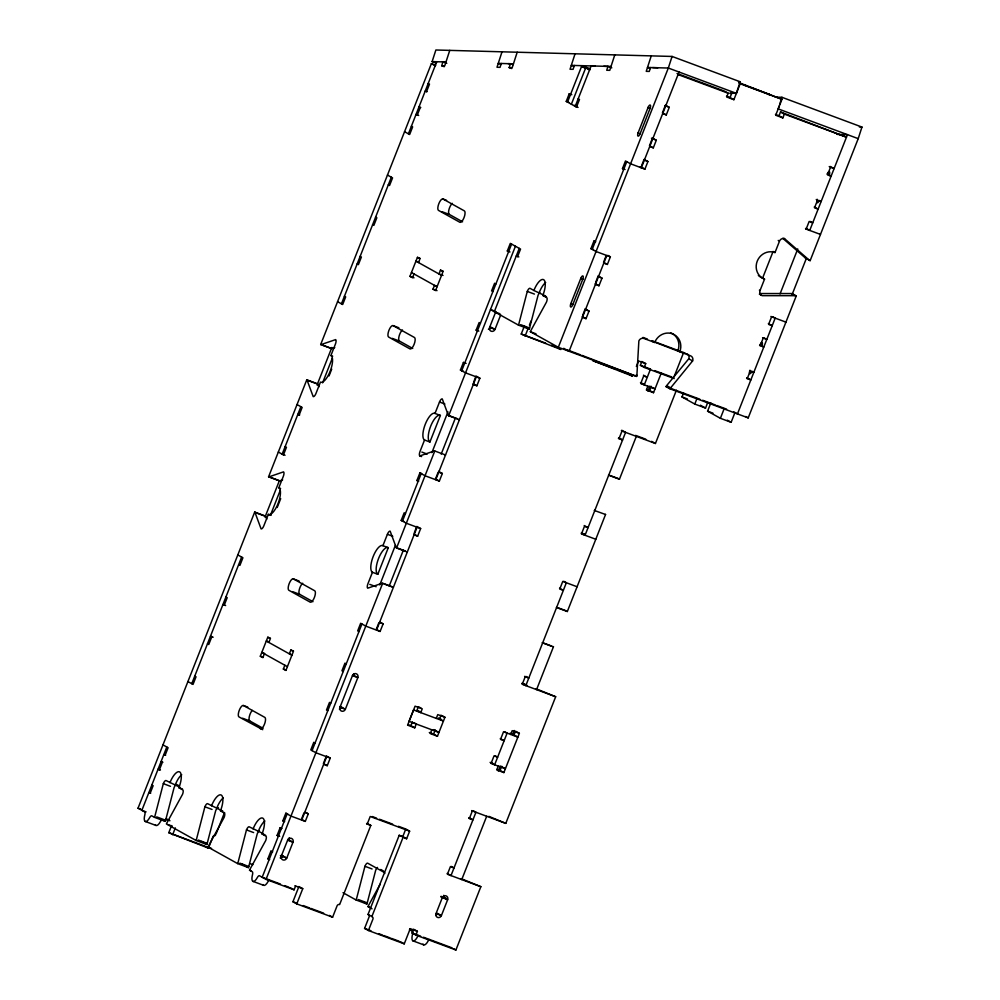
<?xml version="1.0" encoding="UTF-8"?>
<svg xmlns="http://www.w3.org/2000/svg" width="1000" height="1000" viewBox="0 0 1000 1000"><rect width="100%" height="100%" fill="white"/><g stroke="black" fill="none" stroke-linecap="round" stroke-linejoin="round"><path stroke-width="1.5" d="M539.862 292.562A4.088 1.45 -69.6 0 0 538.025 295.425L529.587 328A4.088 1.45 -69.6 0 1 529.212 329.113L518.462 325.112A4.088 1.45 -69.6 0 0 518.837 324L527.275 291.425A4.088 1.45 -69.6 0 1 530.05 288.337L533.888 290.475A14.312 5.075 -69.6 0 1 543.612 279.662A14.312 5.075 -69.6 0 1 542.85 295.45L546.9 297.787A4.088 1.45 -69.6 0 1 546.475 302.1L530.825 330.662A4.088 1.45 -69.6 0 0 530.35 331.725L558.325 347.287L636.638 376.413A4.05 3.775 -60.9 0 0 636.875 375.562L638.862 340.95A4.088 3.812 -60.9 0 1 643.95 338.475L654.688 342.475A14.312 13.362 -60.9 0 1 672.475 333.837A14.312 13.362 -60.9 0 1 679.775 351.8L690.525 355.8A4.088 3.812 -60.9 0 1 692.613 360.925L669.9 388.775L748.213 417.9L796.263 295.912L792.425 293.775A4.088 3.812 -60.9 0 0 791.338 293.55L759.663 293.538M179.8 787.2L166.1 780.575A4.088 1.45 -69.6 0 0 163.325 783.662L154.887 816.237A4.075 1.45 -69.6 0 1 154.512 817.35L165.263 821.35A4.075 1.45 -69.6 0 0 165.637 820.238L174.075 787.663A4.088 1.45 -69.6 0 1 176.85 784.575L179.412 786M222.862 811.162L207.675 803.7A4.088 1.45 -69.6 0 0 204.9 806.787L196.462 839.362A4.088 1.45 -69.6 0 1 196.088 840.487L206.838 844.475A4.088 1.45 -69.6 0 0 207.213 843.363L215.65 810.788A4.088 1.45 -69.6 0 1 218.425 807.7M263.587 833.812L249.25 826.825A4.088 1.45 -69.6 0 0 246.475 829.912L238.038 862.487A4.088 1.45 -69.6 0 1 237.662 863.612L248.412 867.613A4.088 1.45 -69.6 0 0 248.787 866.488L257.225 833.913A4.088 1.45 -69.6 0 1 259.425 830.837M384.8 873.475A4.088 1.45 -69.6 0 0 384.35 872.475L367.713 863.213A4.088 1.45 -69.6 0 0 364.938 866.3L356.5 898.875A4.088 1.45 -69.6 0 1 356.125 900L366.875 903.988A4.088 1.45 -69.6 0 0 367.25 902.875L375.675 870.3A4.088 1.45 -69.6 0 1 377.512 867.438M436.375 63.175L432.125 61.6L435.875 50L672.075 56.45L740.15 81.762L736.388 93.35L729.8 93.175L731.6 93.837M444.263 66.712L441.7 65.75L442.95 61.887L446.788 63.312M449.75 50.375L444.738 65.838L441.7 65.75M502 51.8L497 67.263L500.037 67.35L501.287 63.487M511.712 68.55L509.162 67.6L510.412 63.725L512.962 64.688M517.2 52.225L512.2 67.675L509.162 67.6M575.05 53.8L570.037 69.262L573.088 69.338L574.338 65.475M611.812 67.825L607.975 66.388L606.725 70.263L609.763 70.338L614.775 54.887M651.25 55.875L646.237 71.338L649.275 71.425L650.537 67.55M672.075 56.45L668.325 68.037L558.325 347.287M779.125 106L778.188 108.9L858.213 138.65L810.15 260.65L805.35 257.962L782.788 238.337M779.6 104.55L781.95 97.3L861.963 127.062L858.213 138.65M155.95 825.438L145.2 821.438A8.175 2.9 -69.6 0 1 144.787 815.025A4.088 1.45 -69.6 0 0 144.575 811.825L138.038 808.188L254.688 512.062L265.425 516.062A4.088 1.45 -69.6 0 1 265.738 516.425L266.75 519.163M282.65 479.85L279.75 480.838A4.088 1.45 -69.6 0 1 279.325 480.8L268.575 476.8L306.788 379.8L317.538 383.8A4.088 1.45 -69.6 0 1 317.838 384.162L318.85 386.9M334.75 347.575L331.85 348.575A4.088 1.45 -69.6 0 1 331.425 348.525L320.675 344.538L431.388 63.625L435.737 65.237M166.812 747.013L141.875 810.325L146.088 811.888M191.762 683.7L241.637 557.062M300.875 406.688L282.162 454.175L285.038 455.25M341.45 303.825L391.337 177.2M408.413 133.825L436.763 61.725M265 517.15L279.25 480.988M317.038 385.05L331.85 347.45M268.575 476.8A4.088 1.45 -69.6 0 0 269 476.85L283.512 471.875A4.088 1.45 -69.6 0 1 283.3 476.388L278.812 487.788A14.312 5.075 -69.6 0 1 278.05 503.575A14.312 5.075 -69.6 0 1 268.337 514.375L263.85 525.775A4.088 1.45 -69.6 0 1 261.075 528.862L254.988 512.425A4.088 1.45 -69.6 0 0 254.688 512.062M306.788 379.8A4.088 1.45 -69.6 0 1 307.087 380.163L313.175 396.587A4.088 1.45 -69.6 0 0 315.95 393.5L320.438 382.113A14.312 5.075 -69.6 0 0 330.15 371.3A14.312 5.075 -69.6 0 0 330.913 355.513L335.4 344.113A4.088 1.45 -69.6 0 0 335.625 339.613L321.1 344.575A4.088 1.45 -69.6 0 1 320.675 344.538M270.55 514.938L280.238 490.363M322.587 382.85L332.275 358.263M277.2 507.512L280.7 498.65M329.038 375.925L331.725 369.1M215.475 835.512A2.05 1.913 -60.9 0 0 212.938 836.75L208.45 848.15L168.775 832.688L171.588 825.562M172.613 834.825L175.338 827.913M264.363 653.85L262.875 657.65L260.312 656.225L267.8 637.225L270.487 638.225M414.012 273.95L412.512 277.75L409.95 276.325L417.438 257.337L420.125 258.337M268.863 642.45L270.35 638.65L267.8 637.225M418.5 262.562L420 258.762L417.438 257.337M216.038 834.1L224.55 812.487M292.025 654.837L289.337 653.838L290.837 650.037L293.387 651.462L285.912 670.462L283.35 669.038L284.85 665.238M443.013 275.45L438.975 273.95L440.475 270.15L443.038 271.575L435.55 290.575L432.987 289.15L434.487 285.35L437.175 286.35M407.013 551.638A4.088 1.45 -69.6 0 0 407.312 552L396.562 548A4.088 1.45 -69.6 0 1 396.262 547.638L390.175 531.2A4.088 1.45 -69.6 0 0 387.4 534.288L382.912 545.688A14.312 5.075 -69.6 0 0 373.188 556.5A14.312 5.075 -69.6 0 0 372.438 572.288L367.95 583.675A4.088 1.45 -69.6 0 0 367.725 588.188L382.238 583.225A4.088 1.45 -69.6 0 1 382.675 583.263L393.413 587.263A4.088 1.45 -69.6 0 0 392.987 587.212L384.038 583.888M459.113 419.363A4.088 1.45 -69.6 0 0 459.412 419.725L448.663 415.725A4.088 1.45 -69.6 0 1 448.363 415.363L442.275 398.938A4.088 1.45 -69.6 0 0 439.5 402.025L435.012 413.425A14.312 5.075 -69.6 0 0 425.288 424.225A14.312 5.075 -69.6 0 0 424.538 440.012L420.05 451.413A4.088 1.45 -69.6 0 0 419.825 455.925L421.625 456.587M372.438 572.288L377.812 574.275L388.288 547.688L382.912 545.688M424.538 440.012L429.913 442.013L440.387 415.425L435.012 413.425M269.163 859.525L267.887 858.812L270.887 851.213L272.675 851.875M278.412 836.1L277.113 835.387L280.113 827.788L281.9 828.45M284.137 821.538L282.85 820.825L285.85 813.225L287.638 813.888M414.075 534.837L417.65 536.163L420.65 528.575L406.312 523.237L401.2 520.388L404.188 512.8L405.462 513.5M418.188 481.213L416.912 480.5L419.9 472.9L421.688 473.575M473.3 384.462L476.887 385.8L479.875 378.2L465.55 372.863L460.425 370.025L463.425 362.425L466.112 363.425M477.425 330.838L476.138 330.125L479.137 322.537L480.412 323.25M508.6 251.7L507.312 250.987L510.312 243.388L520.55 249.088L517.55 256.688L516.275 255.975L518.837 256.925M578.2 98.763L579.487 99.475L576.487 107.075L566.25 101.375L569.237 93.775L571.8 94.725M287.125 813.938L262.188 877.25L280.425 884.038M312.062 750.625L361.95 623.987M402.475 521.1L421.175 473.612M461.712 370.725L511.587 244.1M567.525 102.088L581.875 65.675L589.938 68.675M379.775 584.938L395.45 545.15M431.875 452.663L447.962 411.838M294.95 885.662L295.587 886.025L294.088 889.825L266.025 879.388L382.675 583.263M396.562 548L434.775 451L445.525 454.988A4.088 1.45 -69.6 0 0 445.087 454.95M448.663 415.725L515.425 246.238M571.375 104.225L585.712 67.812L589.55 69.95M519.263 248.375L494.325 311.688L499.938 313.775M280.637 857.738L287.613 840.225A3.062 2.862 -60.9 0 1 291.425 838.375A3.062 2.862 -60.9 0 1 292.987 842.225L286.75 858.062A3.062 2.862 -60.9 0 1 282.938 859.912A3.062 2.862 -60.9 0 1 281.375 856.062L280.413 855.525M339.988 707.262L352.45 675.612A3.062 2.862 -60.9 0 1 356.262 673.763A3.062 2.862 -60.9 0 1 357.825 677.613L345.363 709.262A3.062 2.862 -60.9 0 1 341.55 711.112A3.062 2.862 -60.9 0 1 339.988 707.262L345.363 709.262L340.238 706.425M500.675 314.988L495 329.375A3.062 2.862 -60.9 0 1 491.188 331.225A3.062 2.862 -60.9 0 1 489.625 327.375L495.863 311.55M389.275 585.887L403.438 549.95M441.188 454.113L455.425 417.95M303.95 812.938L301.462 819.262L305.3 821.4L308.288 813.8L305.512 812.262M326.4 755.95L323.4 763.55L327.25 765.688L330.238 758.088L327.038 756.3M378.775 622.987L376.275 629.325L380.112 631.45L383.113 623.862L380.337 622.312M414.312 532.762L416.8 526.438L420.65 528.575M438 472.612L435.513 478.95L439.35 481.087L442.337 473.488L438.5 471.35M473.55 382.388L476.037 376.062M301.712 820.062L326.65 756.75M376.538 630.125L417.062 527.238M435.763 479.75L476.3 376.863M296.762 903.888L292.925 901.75L298.913 886.55L302.75 888.688L296.762 903.888L332.6 917.212L337.088 905.812A2.05 1.913 -60.9 0 1 339.625 904.575L370.8 825.438L366.962 823.3M557.062 347.375L560.9 349.513L521.225 334.05L524.038 326.925M525.075 336.188L528.438 327.638M529.425 325.138L531.05 320.988M603.8 263.113L607.388 264.438L610.375 256.837L596.05 251.513L590.925 248.663L593.925 241.062L595.712 241.737M623.763 169.275L622.487 168.562L625.475 160.963L630.6 163.812L644.925 169.137L647.913 161.55L644.075 159.412L641.587 165.738M570.85 303.6L580.825 278.275A3.062 1.087 -69.6 0 1 582.913 275.95A3.062 1.087 -69.6 0 1 582.75 279.337L572.775 304.662A3.062 1.087 -69.6 0 1 570.688 306.975A3.062 1.087 -69.6 0 1 570.85 303.6L572.775 304.662M592.212 249.375L626.75 161.675M370.8 825.438L367.212 824.1L370.213 816.5L409.625 831.162L406.625 838.763L399.2 835.288L368.025 914.438A2.05 1.913 -60.9 0 1 369.075 917L364.588 928.4L368.425 930.525L404.25 943.85L410.238 928.662L417.4 931.325L415.9 935.125L455.913 950L480.85 886.688L461.025 878.6M413.7 722.588L416.25 724.013L414.762 727.812L410.913 725.675L412.413 721.875M414.762 727.812L407.587 725.15L415.075 706.162L422.238 708.825L420.75 712.625L416.9 710.487L418.4 706.688L420.962 708.112M582.688 315.262L585.188 308.925M595.662 282.337L598.15 276M606.038 255.975L603.55 262.3L607.388 264.438M652.463 138.112L649.475 145.712L653.312 147.85L656.3 140.25L653.112 138.475M665.438 105.188L662.438 112.788L666.287 114.925L669.275 107.325L666.075 105.55M606.8 255.512L569.075 351.287L563.737 348.325M679.062 72.038L641.338 167.812L640.062 167.1M582.45 317.325L586.025 318.663L589.025 311.062L585.825 309.275M595.413 284.4L599 285.738L601.987 278.137L598.787 276.363M431.775 729.788L430.288 733.587L437.45 736.25L444.925 717.262L442.375 715.837M436.275 718.388L437.762 714.6L444.925 717.262M437.45 736.25L433.612 734.112L435.213 730.05M439.487 719.188L441.087 715.125M406.625 838.763L402.788 836.625L405.775 829.025L398.475 826.312M368.425 930.525L372.912 919.137A2.05 1.913 -60.9 0 0 371.863 916.562L403.038 837.425M677.013 73.475L724.388 91.088L728.225 93.225L726.737 97.025L733.9 99.688L740.175 83.763L739.212 83.238M733.9 99.688L730.062 97.55L731.625 93.575M415.9 935.125L412.062 932.987L413.562 929.188M636.362 366.488L638.538 360.962L645.7 363.625L644.212 367.425L674.212 378.587M644.212 367.425L640.362 365.288L641.862 361.488L645.7 363.625M469.1 817.725L472.938 819.862L469.363 818.538L472.35 810.938L471.712 810.575M524.587 676.35L525.225 676.712L522.238 684.3L555.675 696.737L505.788 823.375L472.35 810.938M618.75 437.837L622.587 439.975L619 438.65L622 431.05L621.35 430.688M436.037 913.575L442.262 897.738A3.062 2.862 -60.9 0 1 446.075 895.888A3.062 2.862 -60.9 0 1 447.638 899.737L441.4 915.575A3.062 2.862 -60.9 0 1 437.6 917.425A3.062 2.862 -60.9 0 1 436.037 913.575L441.4 915.575L437.575 913.438M650.512 369.062L644.287 384.888L640.45 382.762M498.225 766.112L496.725 769.912L503.888 772.575L519.362 733.325L515.513 731.188L513.862 735.387M510.7 734.463L512.188 730.662L519.362 733.325M647.862 386.225L646.375 390.025L653.538 392.688L661.263 373.062M498.275 771L500.275 765.925M500.275 738.587L504.113 740.725L500.538 739.388L503.525 731.787L517.863 737.125L512.737 734.275L514.237 730.475M647.913 391.112L649.912 386.037M503.888 772.575L500.05 770.438L501.712 766.237M653.538 392.688L649.7 390.55L651.35 386.35M461.75 879.575L486.688 816.263M536.562 689.638L553.45 646.775L542.7 642.775A4.088 1.45 -69.6 0 0 542.5 642.712M556.425 607.362A4.088 1.45 -69.6 0 0 556.587 607.513L567.337 611.512L605.55 514.5L594.375 510.462M608.525 475.1A4.088 1.45 -69.6 0 0 608.7 475.238L619.438 479.237L636.325 436.375M738.938 82.6L781.963 99.312L775.7 115.225L782.862 117.9L784.362 114.1L780.525 111.962L779.025 115.763L782.862 117.9M674.025 376.875L683.6 352.587M622 431.05L655.438 443.488L676.413 390.238M707.712 402.525L705.537 408.062L694.788 404.062L681.988 396.938L683.625 392.8M694.788 404.062L696.963 398.537M734.938 412.625L731.137 422.3L720.387 418.3L707.588 411.175L710.85 402.887M796.263 295.912A4.088 3.812 -60.9 0 0 795.175 295.688L762.125 295.663A4.088 3.812 -60.9 0 1 760.037 290.538L764.538 279.137L762.613 278.075L773.088 251.475L775.013 252.55L779.5 241.15A4.088 3.812 -60.9 0 1 784.575 238.688L809.188 260.1A4.088 3.825 -60.9 0 0 810.15 260.65M720.387 418.3L724.2 408.625M780.05 293.9L797.763 248.938M747 377.812L750.837 379.95L747.25 378.612L750.25 371.012L749.613 370.662M760.462 343.837A3.062 1.087 -69.6 0 1 762.212 342.725A3.062 1.087 -69.6 0 1 761.888 345.95L763.8 347.025L760.225 345.688L763.213 338.088L762.575 337.738M770.962 316.438L771.6 316.8L768.612 324.4L772.2 325.725M819.712 234L820.475 234.425L806.15 229.1L809.137 221.5L812.725 222.838L810.163 221.412M816.25 199.5L817.525 200.212L814.538 207.8L818.125 209.137L814.275 207M829.225 166.575L830.5 167.288L827.513 174.875L831.087 176.213L829.175 175.15M791.938 294.988L806.225 258.738M669.9 388.775L666.05 386.637L666.462 385.85L688.763 358.787A4.088 3.812 -60.9 0 0 686.675 353.663M380.225 884.125L368.488 905.55A4.088 1.45 -69.6 0 0 368 906.6L372.05 908.85M419.825 455.925L434.338 450.95A4.088 1.45 -69.6 0 1 434.775 451M432.125 61.6L442.95 61.887M442.525 61.875L445.988 61.975M508.125 63.663L510.412 63.725M595.35 66.05L591.138 65.938L575.212 106.363L578.075 107.425M603.763 66.275L607.975 66.388M652.7 67.613L657.913 67.75M738.5 81.713L740.15 81.762M768.2 94.462L769.712 94.5L762.85 91.95M781.95 97.3L775.362 97.125M513.45 63.812L498.25 63.4L501.112 64.463M611.013 66.475L571.3 65.388L574.163 66.463M740.725 84.25L742.25 84.288M859.362 126.988L861.963 127.062M837.087 134.375L847.463 134.662L809.737 230.425L805.888 228.3M743.612 84.8L747.738 86.325M749.112 86.838L761.475 91.438M740.175 83.763L781.963 99.312M736.388 93.35L668.325 68.037L647.487 67.475L650.362 68.537M780.525 111.962L846.462 137.188L784.362 114.1M678.075 74.575L728.225 93.225M726.475 96.213L730.062 97.55M775.438 114.425L779.025 115.763M590.325 69.55L581.625 66.312L585.462 68.45M669.275 107.325L665.05 105.638M830.5 167.288L834.087 168.612L830.238 166.475M650.5 108.35L648.112 107.463L650.037 108.525M827.25 174.075L829.638 174.963M662.7 113.588L666.287 114.925M566.25 101.375L568.812 102.325M574.237 105.288L577.1 106.35M656.3 140.25L651.438 138.2M817.525 200.212L821.112 201.537L819.2 200.475A3.062 1.087 -69.6 0 1 817.138 202.712A3.062 1.087 -69.6 0 1 817.3 199.325M649.725 146.512L653.312 147.85M647.913 161.55L643.7 159.863M427 91.7L425.213 91.025L426.5 91.737L429.487 84.15L428.212 83.438M622.487 168.562L625.037 169.513M420.775 107.525L418.975 106.862L420.262 107.575L417.262 115.162L415.988 114.462L418.675 115.45M590.925 248.663L593.488 249.613M771.6 316.8L785.938 322.125L785.163 321.7M443.013 199.013L464.35 210.875A6.138 2.175 -69.6 0 1 464.025 217.638A6.138 2.175 -69.6 0 1 459.85 222.275L438.525 210.4A6.138 2.175 -69.6 0 1 438.85 203.637A6.138 2.175 -69.6 0 1 443.013 199.013L446.6 200.338M442.113 211.737L449.275 214.4L462.6 221.812M601.987 278.137L597.762 276.45M763.213 338.088L766.8 339.425L763.6 337.65M583.212 279.163L580.825 278.275L582.75 279.337M759.963 344.888L762.35 345.775M507.312 250.987L510 251.988M533.888 290.475L545.487 295.925M589.025 311.062L584.8 309.375M750.25 371.012L753.825 372.35L751.912 371.275A3.062 1.087 -69.6 0 1 749.825 373.6A3.062 1.087 -69.6 0 1 749.987 370.213M542.85 295.45L546.438 296.788M527.275 291.425L534.438 294.088M643.012 337.425L647.387 339.05M651.75 340.675L685.225 353.125M679.775 351.8L652.775 341.413L654.688 342.475M418.812 262.2L415.938 261.137L441.538 275.375M440.475 270.15L443.162 271.15M409.95 276.325L413.988 277.825M494.7 311.112L490.487 309.55L518.462 325.112M640.362 365.288L650.375 369.012M654.65 370.6L671.8 376.975M432.987 289.15L437.025 290.65M520.625 324.663L529.587 328M530.35 331.725L535.975 333.812M566.638 349.675L580.712 354.9M582.125 355.425L636.638 376.413M666.05 386.637L683.425 393.1M684.35 393.45L699.837 399.2M702.65 400.25L715.325 404.963M716.725 405.487L726.587 409.15M521.225 334.05L545.588 343.113M551.325 345.238L555.625 346.838M615.812 369.225L592.888 360.7L632.55 376.15L629.987 374.738M618.675 370.288L628.713 374.025M681.988 396.938L687.362 398.938M641.162 383.025L644.025 384.087M489.625 327.375L495 329.375L491.163 327.238M707.588 411.175L712.962 413.175M646.825 389.487L649.7 390.55M476.138 330.125L478.825 331.125M393.137 325.637L414.462 337.5A6.138 2.175 -69.6 0 1 414.137 344.275A6.138 2.175 -69.6 0 1 409.975 348.9L388.638 337.038A6.138 2.175 -69.6 0 1 388.963 330.262A6.138 2.175 -69.6 0 1 393.137 325.637L398.862 327.762M392.225 338.363L399.387 341.025L412.725 348.45M460.425 370.025L463.113 371.012M635.6 435.4L645.775 439.188M322.9 345.238L331.85 348.575M330.913 355.513L332.7 356.175M439.5 402.025L444.875 404.025M448.363 415.363L457.312 418.7M610.188 475.55L619.138 478.875A4.088 1.45 -69.6 0 0 619.438 479.237M307.087 380.163L316.05 383.488M421.838 452.075L427.212 454.075M299.675 414.95L297.875 414.288L299.163 415L302.15 407.4L297.038 404.55M438.762 472.15L442.337 473.488M582.487 533.375L585.05 534.325M581.925 533.4L584.788 534.462M439.35 481.087L425.025 475.75L419.9 472.9M595.8 539.263L581.462 533.938L584.462 526.337L588.038 527.663L584.2 525.538M416.912 480.5L418.7 481.175M401.2 520.388L403.75 521.337M577.087 586.75L562.762 581.425L559.775 589.012L563.35 590.35L559.513 588.212M270.8 477.512L279.75 480.838M278.812 487.788L280.6 488.45M387.4 534.288L392.775 536.287M396.262 547.638L405.213 550.962M558.075 607.812L567.038 611.15A4.088 1.45 -69.6 0 0 567.337 611.512M268.337 514.375L271.025 515.375M254.988 512.425L263.938 515.763M542.275 642.725L551.225 646.062M369.738 584.35L376.138 586.725M293.375 578.9L314.7 590.763A6.138 2.175 -69.6 0 1 314.375 597.525A6.138 2.175 -69.6 0 1 310.212 602.163L288.888 590.288A6.138 2.175 -69.6 0 1 289.212 583.525A6.138 2.175 -69.6 0 1 293.375 578.9L299.1 581.025M379.525 622.525L383.113 623.862M525.225 676.712L528.812 678.037L525.925 676.438M292.462 591.625L299.625 594.288L312.962 601.7M522.038 683.288L526.075 684.788M522.75 683.787L527.112 685.413M535.837 688.662L555.675 696.737M380.112 631.45L365.788 626.125L360.662 623.275L357.675 630.875L358.95 631.587M225.625 605.55L222.938 604.55L224.213 605.262L227.2 597.663L225.925 596.95M290.837 650.037L293.525 651.038M269.163 642.087L266.3 641.025L291.9 655.263M510.05 733.275L512.737 734.275M352.45 675.612L357.825 677.613L352.713 674.762M264.675 653.487L261.812 652.425L287.413 666.663M441.15 719.262L438.288 718.2L443.413 721.05L413.55 709.95L409.062 721.338L438.925 732.45L433.8 729.6M416.9 710.487L421.138 712.062M213.15 637.212L210.463 636.213L211.737 636.925L208.75 644.513L207.475 643.8M260.312 656.225L263 657.225M283.35 669.038L286.038 670.037M408.05 724.613L410.913 725.675M429.312 732.525L433.612 734.112M490.087 762.375L492.95 763.45M497.188 769.375L500.05 770.438M262.725 729.675L239 716.925A6.138 2.175 -69.6 0 1 239.325 710.15A6.138 2.175 -69.6 0 1 243.487 705.525L247.787 707.125M242.587 718.25L249.75 720.925L263.087 728.337M488.862 816.363L505.788 823.375M330.238 758.088L315.9 752.75L310.788 749.912L313.775 742.312L315.062 743.025M323.663 764.35L327.25 765.688M372.212 816.538L376.587 818.162M379.5 819.25L392.638 824.137M399.2 835.288L402.788 836.625M165.613 755.275L163.825 754.613L165.1 755.325L168.1 747.725L162.975 744.875M304.713 812.475L308.288 813.8M162.875 762.237L161.075 761.575L162.362 762.288L159.362 769.887L158.075 769.163L160.463 770.05M305.3 821.4L290.963 816.075L285.85 813.225M480.85 886.688L447.413 874.25L450.4 866.65L453.988 867.987L451.112 866.388M282.85 820.825L284.65 821.488M169.938 782.712A14.312 5.075 -69.6 0 1 179.662 771.912A14.312 5.075 -69.6 0 1 178.9 787.7L182.488 789.025M163.325 783.662L170.487 786.325M211.513 805.837A14.312 5.075 -69.6 0 1 221.238 795.037A14.312 5.075 -69.6 0 1 220.475 810.825L222.262 811.488M204.9 806.787L212.062 809.45M364.938 866.3L372.1 868.962M277.113 835.387L279.675 836.338M440.988 896.325L446.1 898.225M443.812 895.3A3.062 2.862 -60.9 0 1 443.8 897.6L445.6 898.275M287.613 840.225L292.987 842.225L287.863 839.375M253.088 828.962A14.312 5.075 -69.6 0 1 262.812 818.162A14.312 5.075 -69.6 0 1 262.05 833.95L265.637 835.288M150.65 793.263L148.863 792.6L150.137 793.312L153.138 785.713L151.838 784.987M246.475 829.912L253.637 832.588M281.375 856.062L286.75 858.062L281.625 855.212M138.038 808.188L140.838 809.237M165.738 819.2L169.938 820.763M156.688 816.9L165.637 820.238M267.887 858.812L269.675 859.475M168.188 824.625L172.025 826.062M198.25 840.037L207.213 843.363M358.288 899.538L367.25 902.875M220.475 810.825L224.525 813.15A4.088 1.45 -69.6 0 1 224.1 817.475L208.45 846.038A4.088 1.45 -69.6 0 0 207.975 847.087L211.55 848.425M368 906.6L369.8 907.275M168.775 832.688L204.6 846.012M250 863.6L252.875 864.663M239.825 863.162L248.787 866.488M295.587 886.025L302.75 888.688M262.05 833.95L266.1 836.275A4.088 1.45 -69.6 0 1 265.675 840.6L250.025 869.163A4.088 1.45 -69.6 0 0 249.55 870.225L251.337 870.888M410.062 928.675A4.075 1.45 -69.6 0 0 409.575 929.725L411.362 930.4M284.637 885.6L288.85 887.163M412.062 932.987L420.637 936.175M423.5 937.237L452.075 947.862M249.55 870.212L252.25 871.725A4.088 1.45 -69.6 0 1 252.45 874.925A8.175 2.9 -69.6 0 0 252.875 881.338L263.625 885.325M409.575 929.725L412.275 931.237A4.088 1.45 -69.6 0 1 412.488 934.438A8.175 2.9 -69.6 0 0 412.9 940.837L423.65 944.837M292.925 901.75L296.762 903.175M303.163 905.55L309.562 907.938M310.837 908.413L323.638 913.162M364.588 928.4L370.975 930.775M378.663 933.625L382.5 935.062M383.775 935.537L390.175 937.913M391.45 938.388L399.125 941.237M569.237 93.775L570.525 94.488M805.512 228.738L806.15 229.1M783.938 238.325L784.575 238.688M778.213 240.438L778.85 240.8M641.087 167.013L644.925 169.137M431.388 63.625L435.225 65.763M791.975 293.913L795.175 295.688M759.4 290.175L760.037 290.538M759.35 294.125L761.488 295.312M772.625 316.7L775.188 318.125L737.463 413.9L733.625 411.763M768.35 323.587L771.55 325.375M411.362 126.2L412.638 126.912L409.65 134.512L404.525 131.662M593.925 241.062L595.2 241.775M607.825 255.413L610.375 256.837M759.587 345.337L760.225 345.688M595.163 283.6L599 285.738M387.438 175.037L392.562 177.887L389.562 185.487L388.288 184.775M746.612 378.263L747.25 378.612M689.412 359.15L692.613 360.925M582.188 316.525L586.025 318.663M745.7 416.5L748.213 417.9M375.562 217.062L376.85 217.775L373.85 225.375L372.575 224.662M495.875 283.988L494.6 283.275L491.6 290.875L492.887 291.588M666.637 385.613L669.837 387.388M700.413 405.213L705.537 408.062M727.3 420.163L731.137 422.3M643.438 375.163L647.275 377.3L643.688 375.962L640.7 383.562L655.037 388.888L652.475 387.463M636.275 374.913L636.912 375.262M523.85 326.125L529.212 329.113M411.45 272.538L437.05 286.775M360.1 256.325L361.388 257.038L358.387 264.625L357.113 263.913M651.6 441.35L655.438 443.488M621.737 430.238L625.575 432.375L585.05 535.262L581.213 533.125M618.362 438.288L619 438.65M344.387 296.212L345.675 296.925L342.675 304.513L337.562 301.675M463.425 362.425L464.7 363.137M476.675 376.413L479.875 378.2M473.05 383.663L476.887 385.8M563.787 581.325L566.35 582.75L525.812 685.638L521.975 683.5M285.163 446.575L286.438 447.287L283.45 454.888L278.325 452.038M413.812 534.025L417.65 536.163M237.8 554.925L242.913 557.775L239.925 565.375L238.65 564.663M504.55 731.7L507.113 733.125L494.637 764.788L490.8 762.65M346.238 663.875L344.95 663.162L341.962 670.763L343.237 671.475M495.075 755.763L497.638 757.188L494.05 755.85L491.062 763.45L505.387 768.775L501.55 766.637M330.775 703.138L329.487 702.425L326.5 710.025L327.775 710.738M473.375 810.837L475.938 812.262L451 875.588L447.15 873.45M468.725 818.175L469.363 818.538M194.75 676.1L196.025 676.812L193.038 684.412L187.913 681.562M243.487 705.525L264.825 717.387A6.138 2.175 -69.6 0 1 264.5 724.163A6.138 2.175 -69.6 0 1 260.338 728.787M406.425 829.375L409.625 831.162M366.575 823.75L367.212 824.1M443.812 897.613L447.638 899.737L440.988 897.025M380.763 869.488L383.325 870.913M280.113 827.788L281.388 828.5M453.988 948.938L455.913 950M414.2 929.538L417.4 931.325M362.825 901.737L366.875 903.988M270.887 851.213L272.175 851.925M343.025 892.712L356.125 900M368.025 914.438L371.863 916.562M400.412 941.712L404.25 943.85M166.1 818.625L168.875 820.163M290.25 887.688L294.088 889.825M165.263 821.35L162.562 819.85A4.088 1.45 -69.6 0 0 160.362 821.712A8.175 2.9 -69.6 0 1 155.325 824.675M201.438 841.475L206.838 844.475M242.225 864.163L248.412 867.613M154.512 817.35L151.812 815.85A4.088 1.45 -69.6 0 0 149.613 817.712A8.175 2.9 -69.6 0 1 145.2 821.438M196.088 840.487L166.4 823.962A4.088 1.45 -69.6 0 1 166.875 822.913L182.525 794.338A4.088 1.45 -69.6 0 0 182.95 790.025L178.9 787.7M207.975 847.087L237.662 863.612M266.025 879.388L259.488 875.75A4.088 1.45 -69.6 0 0 257.288 877.613A8.175 2.9 -69.6 0 1 252.875 881.338M205.25 846.363L208.45 848.15M329.4 915.425L332.6 917.212M429.25 939.538A4.088 1.45 -69.6 0 0 428.062 941.112A8.175 2.9 -69.6 0 1 423.025 944.075M418.5 935.55A4.088 1.45 -69.6 0 0 417.312 937.125A8.175 2.9 -69.6 0 1 412.9 940.837M553.025 646.725A4.088 1.45 -69.6 0 1 553.45 646.775M594.487 510.438A4.088 1.45 -69.6 0 1 594.8 510.513M605.125 514.462A4.088 1.45 -69.6 0 1 605.55 514.5M806.312 258.512A4.088 3.825 -60.9 0 1 805.35 257.962M762.613 278.075A14.312 13.362 -60.9 0 1 758.363 275.425M764.538 279.137A14.312 13.362 -60.9 0 1 757.225 261.175A14.312 13.362 -60.9 0 1 775.013 252.55M670.55 332.775A14.312 13.362 -60.9 0 1 677.85 350.737M827.275 174A3.062 1.087 -69.6 0 1 829.362 171.688A3.062 1.087 -69.6 0 1 829.2 175.062M640.088 133.775A3.062 1.087 -69.6 0 1 638 136.088A3.062 1.087 -69.6 0 1 638.162 132.713M539.263 292.475A14.312 5.075 -69.6 0 1 545.675 282.475M449.275 214.4A6.138 2.175 -69.6 0 1 449.038 209.3A6.138 2.175 -69.6 0 1 452.35 203.35M399.387 341.025A6.138 2.175 -69.6 0 1 399.15 335.938A6.138 2.175 -69.6 0 1 402.463 329.975M377.812 574.275A14.312 5.075 -69.6 0 1 378.562 558.488A14.312 5.075 -69.6 0 1 388.288 547.688M429.913 442.013A14.312 5.075 -69.6 0 1 430.662 426.225A14.312 5.075 -69.6 0 1 440.387 415.425M299.625 594.288A6.138 2.175 -69.6 0 1 299.4 589.2A6.138 2.175 -69.6 0 1 302.7 583.237M249.75 720.925A6.138 2.175 -69.6 0 1 249.363 716.413A6.138 2.175 -69.6 0 1 252.225 710.438M263 884.562A8.175 2.9 -69.6 0 0 268.025 881.6A4.088 1.45 -69.6 0 1 269.225 880.025M175.312 784.712A14.312 5.075 -69.6 0 1 181.737 774.712M258.463 830.962A14.312 5.075 -69.6 0 1 264.875 820.962M216.887 807.837A14.312 5.075 -69.6 0 1 223.312 797.837M289.15 837.788A3.062 2.862 -60.9 0 1 289.15 840.088M282.913 855.925A3.062 2.862 -60.9 0 1 280.163 857.938M437.562 913.438A3.062 2.862 -60.9 0 1 435.988 915.15M490.913 327.738A3.062 2.862 -60.9 0 1 488.425 329.263M341.525 707.125A3.062 2.862 -60.9 0 1 339.363 709.062M354.162 673.75A3.062 2.862 -60.9 0 1 353.988 675.475M648.138 107.375L638.138 132.787L640.05 133.85L650.062 108.45A3.062 1.087 -69.6 0 0 650.225 105.062A3.062 1.087 -69.6 0 0 648.138 107.375"/></g></svg>
